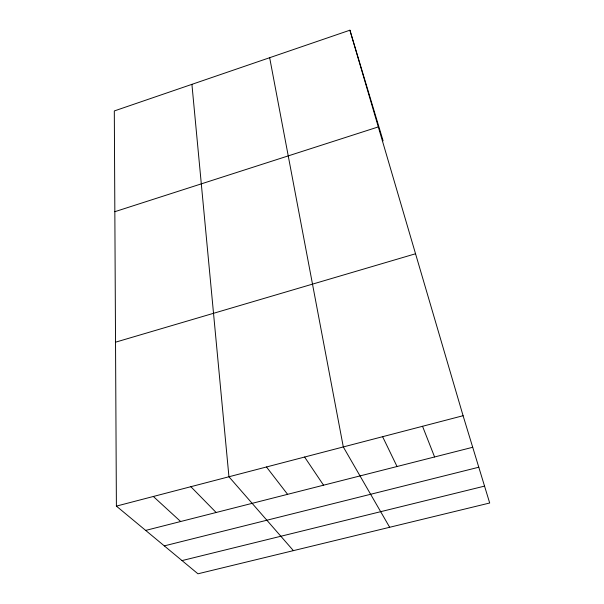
<?xml version="1.0" encoding="UTF-8"?>
<svg xmlns="http://www.w3.org/2000/svg" width="604" height="604" viewBox="0 0 604 604"><rect width="100%" height="100%" fill="white"/><g stroke="black" fill="none" stroke-linecap="round" stroke-linejoin="round"><path stroke-width="0.91" d="M349.912 30.2L114.307 110.947L116.398 506.114L197.946 573.8L489.693 503.004L463.087 415.711L349.912 30.2L383.102 140.845M114.835 211.694L378.3 126.915M115.53 342.189L415.544 253.763M116.398 506.114L463.087 415.711M145.67 530.41L472.706 447.277M164.303 545.88L478.791 467.232M182.023 560.587L484.551 486.114M153.34 496.488L180.649 521.516M190.849 486.703L216.134 512.494M293.401 550.637L228.946 476.767L191.913 84.349M266.485 466.983L287.587 494.336M304.605 457.039L323.548 485.193M389.663 527.277L343.306 446.945L269.663 57.705M382.611 436.7L397.039 466.507M422.536 426.288L434.593 456.964"/></g></svg>
